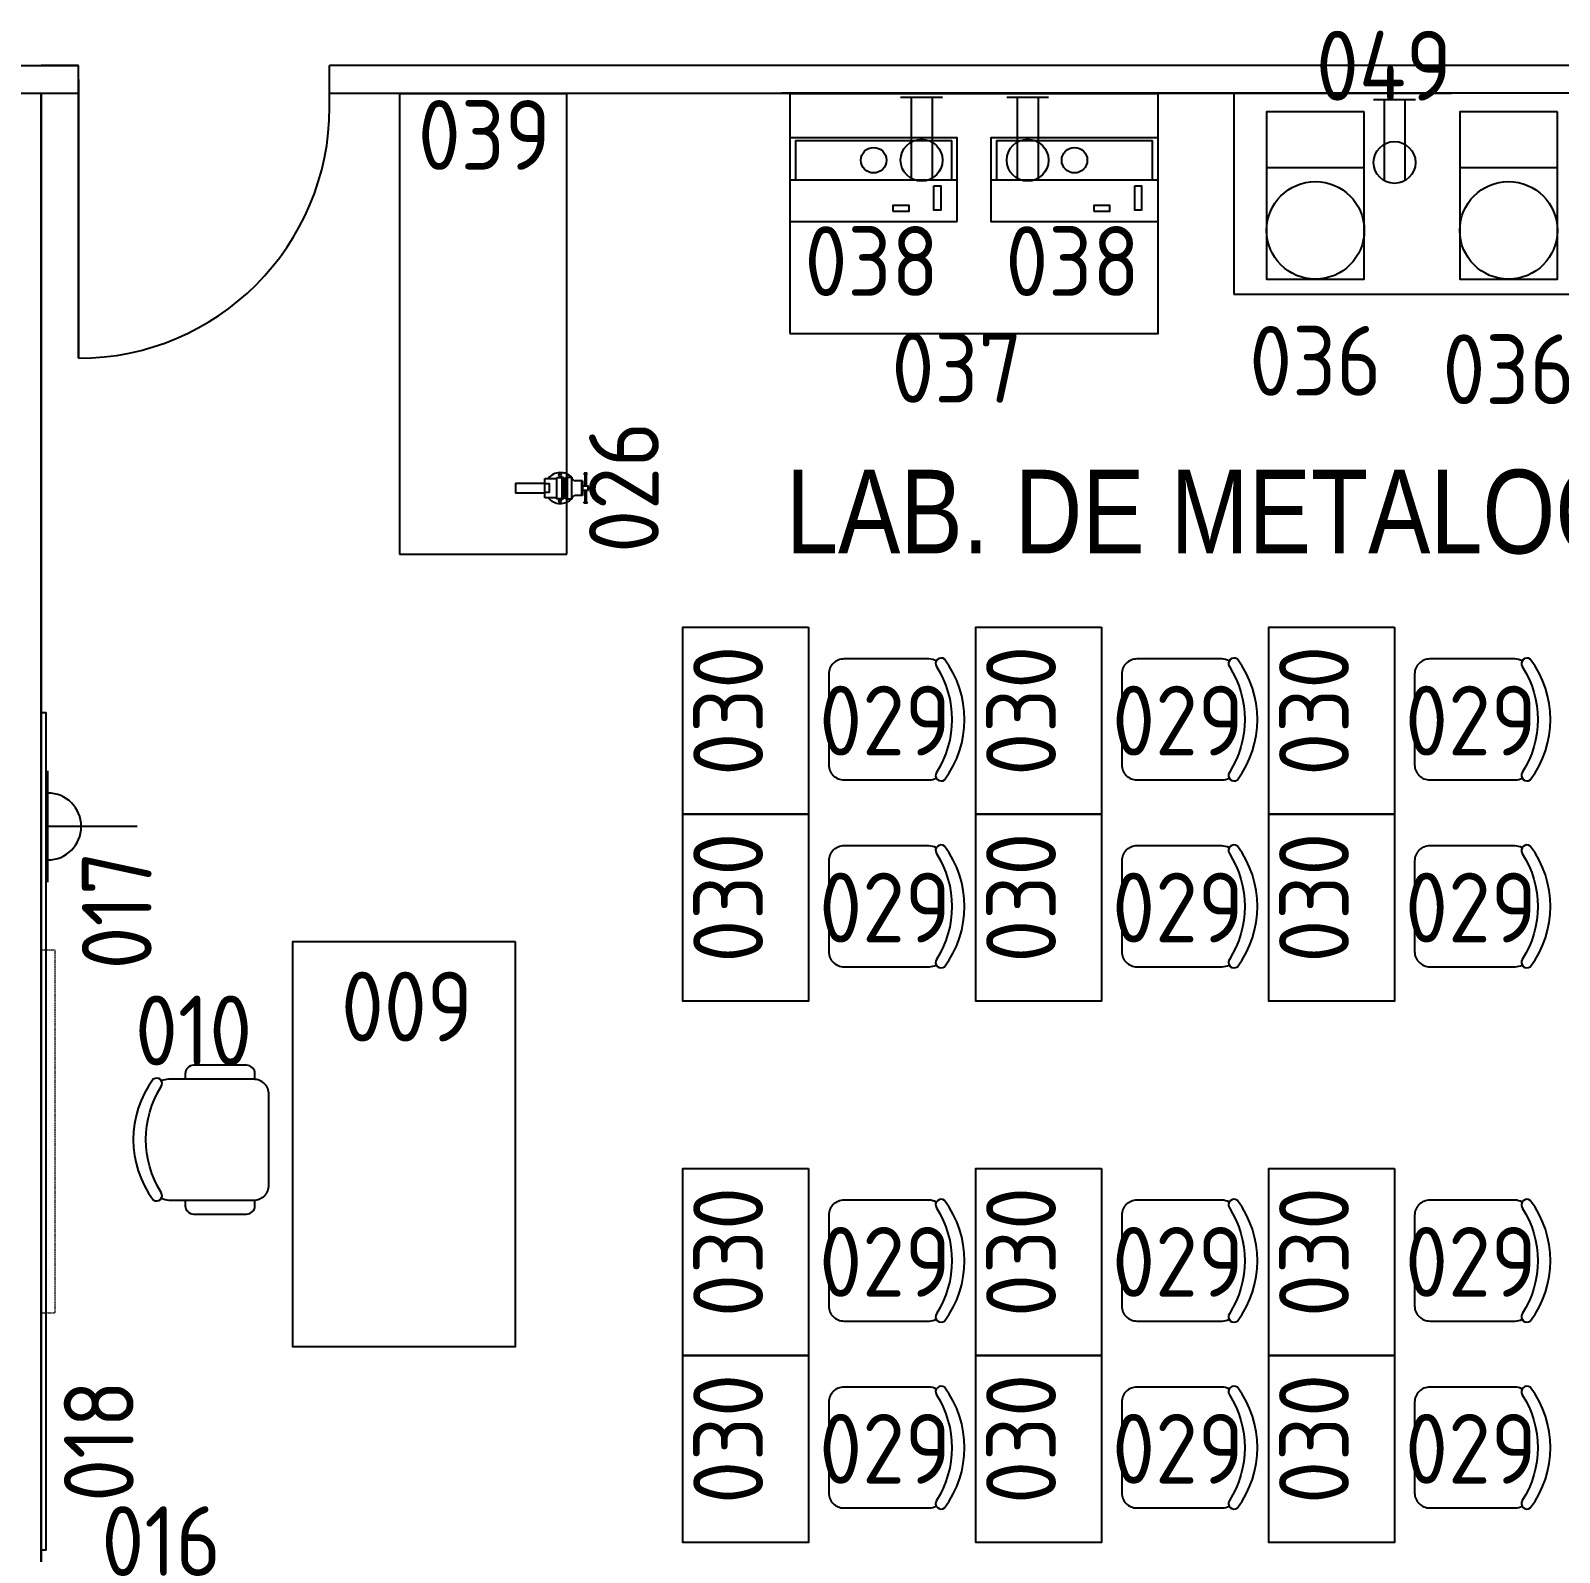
# Model space of a CAD drawing. Header units: millimetres. Extents: x 18768 to 1484868, y -11027 to 520152.
# Drawn here: x 209015 to 214495, y 260451 to 265906 of the extents above; entities that cross this region are included whole.
import ezdxf
from ezdxf.enums import TextEntityAlignment as Align

# ---------------------------------------------------------------- set-up
doc = ezdxf.new("R2010")
doc.units = ezdxf.units.MM
doc.linetypes.add('DIVIDE', pattern=[2.15, 1.5, -0.2, 0.05, -0.15, 0.05, -0.2])
doc.linetypes.add('HIDDEN', pattern=[0.375, 0.25, -0.125])
for name, color, linetype in [('1-PAREDES', 7, 'Continuous'), ('L018-SIMBOLO1', 3, 'Continuous'), ('L025-CONTORNO', 7, 'Continuous'), ('L025-IMAGIN', 1, 'DIVIDE'), ('L025-TEXTO', 7, 'Continuous'), ('L035-ARRANJO-ADQUIRIR', 102, 'Continuous'), ('L035-ARRANJO-EXISTENTE', 180, 'Continuous'), ('L035-TEXTO', 40, 'Continuous'), ('PAREDES', 7, 'Continuous')]:
    doc.layers.add(name, color=color, linetype=linetype)
doc.styles.add('ISO-CP--25', font='isocp.shx', dxfattribs={"height": 250})
doc.styles.get("Standard").update_dxf_attribs({"font": 'arial.ttf'})

# ---------------------------------------------------------------- blocks, each defined once
blk = doc.blocks.new('BL_SENAI_id9320220810')
at = {"layer": 'L025-CONTORNO', "color": 0}
blk.add_lwpolyline([(-688.2, 238.2), (111.8, 238.2), (111.8, 1688.2), (-688.2, 1688.2)], close=True, dxfattribs=at)
at = {"layer": 'L025-TEXTO', "style": 'ISO-CP--25'}
blk.add_attdef('rmp_mt_codmaterial', (15, 15), '', height=40, dxfattribs=at)
at = {"layer": 'L025-TEXTO', "style": 'ISO-CP--25', "flags": 1}
for tag in ['rmp_mt_nomeunid', 'rmp_mt_potencia', 'rmp_mt_cod']:
    blk.add_attdef(tag, (15, 15), '', height=40, dxfattribs=at)
blk = doc.blocks.new('BL_SENAI_id9320211380')
at = {"layer": 'L035-ARRANJO-ADQUIRIR', "color": 0}
for points in [[(388.2, -136.6, 0.129448), (395.3, -109.9), (395.3, 194.7, 0.414214), (341.2, 248.8), (16.1, 248.8, 0.414214), (-37.9, 194.7), (-37.9, -111.6, 0.120944), (-31.8, -136.6)], [(-37.9, 198.8), (-57.9, 198.8, 0.414214), (-87.9, 168.8), (-87.9, -21.2, 0.414214), (-57.9, -51.2), (-37.9, -51.2)], [(395.3, -51.2), (415.3, -51.2, 0.414214), (445.3, -21.2), (445.3, 168.8, 0.414214), (415.3, 198.8), (395.1, 198.8)], [(367.9, -137.1, -0.290756), (-11.6, -137.1, 0.829608), (-37.9, -165.6, 0.333333), (394.5, -165.6, 0.829608), (368.2, -137.1)]]:
    blk.add_lwpolyline(points, format="xyb", dxfattribs=at)
at = {"layer": 'L025-TEXTO', "style": 'ISO-CP--25'}
blk.add_attdef('rmp_mt_codmaterial', (15, 15), '', height=40, dxfattribs=at)
at = {"layer": 'L025-TEXTO', "style": 'ISO-CP--25', "flags": 1}
for tag in ['rmp_mt_nomeunid', 'rmp_mt_potencia', 'rmp_mt_cod']:
    blk.add_attdef(tag, (15, 15), '', height=40, dxfattribs=at)
blk = doc.blocks.new('BL_SENAI_id9300159197')
at = {"layer": 'L025-CONTORNO', "color": 0, "linetype": 'HIDDEN', "lineweight": 9}
blk.add_lwpolyline([(-650, -50), (650, -50), (650, 0), (-650, 0)], close=True, dxfattribs=at)
at = {"layer": 'L025-TEXTO', "lineweight": 9, "style": 'ISO-CP--25'}
blk.add_attdef('rmp_mt_codmaterial', (15, 15), '', height=40, dxfattribs=at)
at = {"layer": 'L025-TEXTO', "lineweight": 9, "style": 'ISO-CP--25', "flags": 1}
for tag in ['rmp_mt_nomeunid', 'rmp_mt_potencia', 'rmp_mt_cod']:
    blk.add_attdef(tag, (15, 15), '', height=40, dxfattribs=at)
blk = doc.blocks.new('BL_SENAI_id9320290690')
at = {"layer": 'L025-CONTORNO', "color": 0}
blk.add_lwpolyline([(-3130.9, 134.4), (-130.9, 134.4), (-130.9, 152.4), (-3130.9, 152.4)], close=True, dxfattribs=at)
at = {"layer": 'L025-TEXTO', "style": 'ISO-CP--25'}
blk.add_attdef('rmp_mt_codmaterial', (15, 15), '', height=40, dxfattribs=at)
at = {"layer": 'L025-TEXTO', "style": 'ISO-CP--25', "flags": 1}
for tag in ['rmp_mt_nomeunid', 'rmp_mt_potencia', 'rmp_mt_cod']:
    blk.add_attdef(tag, (15, 15), '', height=40, dxfattribs=at)
blk = doc.blocks.new('BL_SENAI_id9320241110')
at = {"layer": 'L025-CONTORNO', "color": 0}
blk.add_lwpolyline([(-492.1, -306), (827.9, -306), (827.9, 554), (-492.1, 554)], close=True, dxfattribs=at)
at = {"layer": 'L025-TEXTO', "style": 'ISO-CP--25'}
blk.add_attdef('rmp_mt_codmaterial', (15, 15), '', height=40, dxfattribs=at)
at = {"layer": 'L025-TEXTO', "style": 'ISO-CP--25', "flags": 1}
for tag in ['rmp_mt_nomeunid', 'rmp_mt_potencia', 'rmp_mt_cod']:
    blk.add_attdef(tag, (15, 15), '', height=40, dxfattribs=at)
blk = doc.blocks.new('BL_SENAI_id9320240750')
at = {"layer": 'L025-CONTORNO', "color": 0}
for p, q in [((1650, 600), (0, 600)), ((0, 600), (0, 0)), ((1650, 0), (1650, 600)), ((0, 0), (1650, 0))]:
    blk.add_line(p, q, dxfattribs=at)
at = {"layer": 'L025-TEXTO', "style": 'ISO-CP--25'}
blk.add_attdef('rmp_mt_codmaterial', (15, 15), '', height=40, dxfattribs=at)
at = {"layer": 'L025-TEXTO', "style": 'ISO-CP--25', "flags": 1}
for tag in ['rmp_mt_nomeunid', 'rmp_mt_potencia', 'rmp_mt_cod']:
    blk.add_attdef(tag, (15, 15), '', height=40, dxfattribs=at)
blk = doc.blocks.new('BL_SENAI_id9310100320')
at = {"layer": 'L035-ARRANJO-EXISTENTE', "color": 0}
for p, q in [((-200.7, 56.3), (-200.7, 19.7)), ((-200.7, 56.3), (-96, 56.3)), ((-96, 72.3), (-55.2, 72.3)), ((-96, 3.7), (-96, 72.3)), ((-29.2, 76), (-35, 76)), ((-35, 67.8), (-35, 0)), ((-29.2, 0), (-29.2, 76)), ((-22.5, 76), (-16.6, 76)), ((-22.5, 0), (-22.5, 76)), ((-16.6, 67.8), (-16.6, 0)), ((39.4, 64.6), (12.3, 64.6)), ((35, 64.6), (35, 11.4)), ((39.4, 64.6), (39.4, 11.4)), ((-96, 19.7), (-200.7, 19.7)), ((-55.2, 3.7), (-96, 3.7)), ((-35, 0), (-29.2, 0)), ((-16.6, 0), (-22.5, 0)), ((0.9, 22.8), (0.9, 53.2)), ((39.4, 11.4), (12.3, 11.4))]:
    blk.add_line(p, q, dxfattribs=at)
for points in [[(-52.6, 76), (-35, 76), (-35, 0), (-52.6, 0)], [(0.9, 76), (-16.6, 76), (-16.6, 0), (0.9, 0)], [(45.4, 91.7), (45.4, 87.5), (54.8, 87.5), (54.8, 91.7)], [(-96, 21.8), (-96, 54.2), (-80.4, 54.2), (-80.4, 21.8)], [(39.4, 30), (39.4, 45.8), (58.1, 45.8), (58.1, 30)], [(45.4, -15.9), (45.4, -11.8), (54.8, -11.8), (54.8, -15.9)]]:
    blk.add_lwpolyline(points, close=True, dxfattribs=at)
for points in [[(48.1, 45.8), (48.1, 87.5), (52.2, 87.5), (52.2, 45.8)], [(52.2, 30), (52.2, -11.8), (48.1, -11.8), (48.1, 30)]]:
    blk.add_lwpolyline(points, dxfattribs=at)
for centre in [(-41.8, 84.6), (-41.8, -8.6)]:
    blk.add_circle(centre, 4.46, dxfattribs=at)
for centre, radius, start, end in [((-40.5, 38), 55.5, 41.7386, 141.8707), ((-55.2, 74.9), 2.59, 270, 0), ((12.3, 76), 11.4, 180, 270), ((-40.5, 38), 55.5, 218.1293, 318.2614), ((-55.2, 1.1), 2.59, 0, 90), ((12.3, 0), 11.4, 90, 180)]:
    blk.add_arc(centre, radius, start, end, dxfattribs=at)
at = {"layer": 'L025-TEXTO', "style": 'ISO-CP--25'}
blk.add_attdef('rmp_mt_codmaterial', (15, 15), '', height=40, dxfattribs=at)
at = {"layer": 'L025-TEXTO', "style": 'ISO-CP--25', "flags": 1}
for tag in ['rmp_mt_nomeunid', 'rmp_mt_potencia', 'rmp_mt_cod']:
    blk.add_attdef(tag, (15, 15), '', height=40, dxfattribs=at)
blk = doc.blocks.new('BL_SENAI_id9330313530')
at = {"layer": 'L035-ARRANJO-ADQUIRIR', "color": 0, "linetype": 'ByBlock', "lineweight": -2}
blk.add_line((0, 0), (350, 0), dxfattribs=at)
blk.add_lwpolyline([(350, 200), (0, 200), (0, -400), (350, -400)], close=True, dxfattribs=at)
blk.add_circle((175, -225), 175, dxfattribs=at)
at = {"layer": 'L025-TEXTO', "style": 'ISO-CP--25'}
blk.add_attdef('rmp_mt_codmaterial', (15, 15), '', height=40, dxfattribs=at)
at = {"layer": 'L025-TEXTO', "style": 'ISO-CP--25', "flags": 1}
for tag in ['rmp_mt_nomeunid', 'rmp_mt_potencia', 'rmp_mt_cod']:
    blk.add_attdef(tag, (15, 15), '', height=40, dxfattribs=at)
blk = doc.blocks.new('BL_SENAI_id9300155601')
at = {"layer": 'L035-ARRANJO-ADQUIRIR', "color": 0, "linetype": 'ByBlock', "lineweight": -2}
for p, q in [((20, 290), (20, 150)), ((20, 290), (580, 290)), ((580, 150), (580, 290)), ((0, 150), (600, 150))]:
    blk.add_line(p, q, dxfattribs=at)
for points in [[(600, 0), (600, 300), (0, 300), (0, 0)], [(516.1, 127.8), (540.3, 127.8), (540.3, 41), (516.1, 41)], [(368.7, 37), (427.2, 37), (427.2, 57.1), (368.7, 57.1)]]:
    blk.add_lwpolyline(points, close=True, dxfattribs=at)
blk.add_circle((300, 220), 45.8, dxfattribs=at)
at = {"layer": 'L025-TEXTO', "style": 'ISO-CP--25'}
blk.add_attdef('rmp_mt_codmaterial', (15, 15), '', height=40, dxfattribs=at)
at = {"layer": 'L025-TEXTO', "style": 'ISO-CP--25', "flags": 1}
for tag in ['rmp_mt_nomeunid', 'rmp_mt_potencia', 'rmp_mt_cod']:
    blk.add_attdef(tag, (15, 15), '', height=40, dxfattribs=at)
blk = doc.blocks.new('BL_SENAI_id9320211390')
at = {"layer": 'L035-ARRANJO-EXISTENTE', "color": 0}
blk.add_lwpolyline([(576.9, -152.5), (-93.1, -152.5), (-93.1, 297.5), (576.9, 297.5)], close=True, dxfattribs=at)
at = {"layer": 'L025-TEXTO', "style": 'ISO-CP--25'}
blk.add_attdef('rmp_mt_codmaterial', (15, 15), '', height=40, dxfattribs=at)
at = {"layer": 'L025-TEXTO', "style": 'ISO-CP--25', "flags": 1}
for tag in ['rmp_mt_nomeunid', 'rmp_mt_potencia', 'rmp_mt_cod']:
    blk.add_attdef(tag, (15, 15), '', height=40, dxfattribs=at)
blk = doc.blocks.new('BL_SENAI_id9320211210')
at = {"layer": 'L035-ARRANJO-EXISTENTE', "color": 0}
for points in [[(245.9, 238.6, 0.129448), (219.3, 245.6), (-85.4, 245.6, 0.414214), (-139.5, 191.6), (-139.5, -133.5, 0.414214), (-85.4, -187.6), (220.9, -187.6, 0.120944), (245.9, -181.4)], [(246.4, 218.2, -0.290756), (246.4, -161.2, 0.829608), (275, -187.6, 0.333333), (275, 244.9, 0.829608), (246.4, 218.5)]]:
    blk.add_lwpolyline(points, format="xyb", dxfattribs=at)
at = {"layer": 'L025-TEXTO', "style": 'ISO-CP--25'}
blk.add_attdef('rmp_mt_codmaterial', (15, 15), '', height=40, dxfattribs=at)
at = {"layer": 'L025-TEXTO', "style": 'ISO-CP--25', "flags": 1}
for tag in ['rmp_mt_nomeunid', 'rmp_mt_potencia', 'rmp_mt_cod']:
    blk.add_attdef(tag, (15, 15), '', height=40, dxfattribs=at)
blk = doc.blocks.new('BL_SENAI_id9320130030')
at = {"layer": 'L025-IMAGIN', "color": 0}
blk.add_lwpolyline([(266.7, 734.1), (-203.6, 564.4), (0, 0), (470.3, 169.7)], close=True, dxfattribs=at)
at = {"layer": 'L025-TEXTO', "style": 'ISO-CP--25'}
blk.add_attdef('rmp_mt_codmaterial', (15, 15), '', height=40, dxfattribs=at)
at = {"layer": 'L025-TEXTO', "style": 'ISO-CP--25', "flags": 1}
for tag in ['rmp_mt_nomeunid', 'rmp_mt_potencia', 'rmp_mt_cod']:
    blk.add_attdef(tag, (15, 15), '', height=40, dxfattribs=at)
blk = doc.blocks.new('BL_SENAI_id9320260310')
at = {"layer": 'L035-ARRANJO-ADQUIRIR', "color": 0, "linetype": 'ByBlock', "lineweight": -2}
blk.add_lwpolyline([(0, 0), (1300, 0), (1300, 720), (0, 720)], close=True, dxfattribs=at)
at = {"layer": 'L025-TEXTO', "linetype": 'ByBlock', "lineweight": -2, "style": 'ISO-CP--25'}
blk.add_attdef('rmp_mt_codmaterial', (15, 15), '', height=40, dxfattribs=at)
at = {"layer": 'L025-TEXTO', "linetype": 'ByBlock', "lineweight": -2, "style": 'ISO-CP--25', "flags": 1}
for tag in ['rmp_mt_nomeunid', 'rmp_mt_potencia', 'rmp_mt_cod']:
    blk.add_attdef(tag, (15, 15), '', height=40, dxfattribs=at)

msp = doc.modelspace()

# ---------------------------------------------------------------- linework, layer by layer
at = {"layer": '1-PAREDES'}
for p, q in [((209053.692, 258238.498), (209053.692, 265681.257)), ((209053.692, 265681.257), (209053.692, 258181.257))]:
    msp.add_line(p, q, dxfattribs=at)
at = {"layer": 'DEFPOINTS'}
for p, q in [((209187.176, 265780.257), (209053.692, 265780.257)), ((209187.176, 264731.203), (209187.176, 265780.257)), ((210087.176, 265631.203), (210087.176, 265780.257)), ((211708.279, 265780.257), (210087.176, 265780.257)), ((209053.692, 265681.257), (209187.176, 265681.257)), ((210087.176, 265681.257), (214108.413, 265681.257))]:
    msp.add_line(p, q, dxfattribs=at)
at = {"layer": 'L018-SIMBOLO1'}
for p, q in [((212283.937, 265666.077), (212133.937, 265666.077)), ((212171.437, 265666.077), (212171.437, 265376.125)), ((212246.437, 265666.077), (212246.437, 265376.125)), ((212664.135, 265666.077), (212514.135, 265666.077)), ((212551.635, 265666.077), (212551.635, 265376.125)), ((212626.635, 265666.077), (212626.635, 265376.125)), ((213979.215, 265657.823), (213829.215, 265657.823)), ((213866.715, 265657.823), (213866.715, 265367.871)), ((213941.715, 265657.823), (213941.715, 265367.871))]:
    msp.add_line(p, q, dxfattribs=at)
for centre in [(212208.937, 265441.077), (212589.135, 265441.077), (213904.215, 265432.823)]:
    msp.add_circle(centre, 75, dxfattribs=at)
at = {"layer": 'L035-ARRANJO-ADQUIRIR', "color": 100}
for p, q in [((209076.969, 262852.811), (209076.969, 263252.811)), ((209396.969, 263052.811), (209076.969, 263052.811))]:
    msp.add_line(p, q, dxfattribs=at)
msp.add_arc((209076.969, 263052.811), 120, 270, 90, dxfattribs=at)
at = {"layer": 'PAREDES'}
for p, q in [((201748.482, 265780.257), (209187.176, 265780.257)), ((209187.176, 265730.203), (209187.176, 264731.203)), ((218181.279, 265780.257), (211708.279, 265780.257)), ((201748.482, 265681.257), (209187.176, 265681.257)), ((218181.279, 265681.257), (211708.279, 265681.257))]:
    msp.add_line(p, q, dxfattribs=at)
msp.add_arc((209187.176, 265631.203), 900, 270, 0, dxfattribs=at)

# ---------------------------------------------------------------- block references
at = {"layer": 'L035-ARRANJO-ADQUIRIR'}
ref = msp.add_blockref('BL_SENAI_id9320260310', (213328.611, 264961.257), dxfattribs=at)
ref.add_attrib('rmp_mt_codmaterial', '049', dxfattribs={"layer": 'L025-TEXTO', "linetype": 'ByBlock', "lineweight": -2, "height": 250, "style": 'ISO-CP--25'}).set_placement((213866.715, 265780.257), align=Align.MIDDLE)
ref = msp.add_blockref('BL_SENAI_id9320240750', (210937.176, 264029.368), dxfattribs=dict(at, rotation=90))
ref.add_attrib('rmp_mt_codmaterial', '039', dxfattribs={"layer": 'L025-TEXTO', "height": 250, "style": 'ISO-CP--25'}).set_placement((210642.076, 265531.93), align=Align.MIDDLE)
ref = msp.add_blockref('BL_SENAI_id9320241110', (212229.321, 265125.343), dxfattribs=at)
ref.add_attrib('rmp_mt_codmaterial', '037', dxfattribs={"layer": 'L025-TEXTO', "height": 250, "style": 'ISO-CP--25'}).set_placement((212335.669, 264697.196), align=Align.MIDDLE)
ref = msp.add_blockref('BL_SENAI_id9330313530', (213445.849, 265414.6), dxfattribs=at)
ref.add_attrib('rmp_mt_codmaterial', '036', dxfattribs={"layer": 'L025-TEXTO', "height": 250, "style": 'ISO-CP--25'}).set_placement((213620.849, 264722.325), align=Align.MIDDLE)
ref = msp.add_blockref('BL_SENAI_id9330313530', (214138.266, 265414.6), dxfattribs=at)
ref.add_attrib('rmp_mt_codmaterial', '036', dxfattribs={"layer": 'L025-TEXTO', "height": 250, "style": 'ISO-CP--25'}).set_placement((214313.266, 264692.152), align=Align.MIDDLE)
ref = msp.add_blockref('BL_SENAI_id9300155601', (211737.176, 265221.077), dxfattribs=at)
ref.add_attrib('rmp_mt_codmaterial', '038', dxfattribs={"layer": 'L025-TEXTO', "height": 250, "style": 'ISO-CP--25'}).set_placement((212030.181, 265079.79), align=Align.MIDDLE)
ref = msp.add_blockref('BL_SENAI_id9300155601', (212457.176, 265221.077), dxfattribs=at)
ref.add_attrib('rmp_mt_codmaterial', '038', dxfattribs={"layer": 'L025-TEXTO', "height": 250, "style": 'ISO-CP--25'}).set_placement((212750.181, 265079.79), align=Align.MIDDLE)
ref = msp.add_blockref('BL_SENAI_id9310100320', (210954.685, 264227.688), dxfattribs=at)
ref.add_attrib('rmp_mt_codmaterial', '026', dxfattribs={"layer": 'L025-TEXTO', "height": 250, "rotation": 90, "style": 'ISO-CP--25'}).set_placement((211142.117, 264268.692), align=Align.MIDDLE)
ref = msp.add_blockref('BL_SENAI_id9320211390', (211651.172, 263189.957), dxfattribs=dict(at, rotation=90))
ref.add_attrib('rmp_mt_codmaterial', '030', dxfattribs={"layer": 'L025-TEXTO', "height": 250, "rotation": 90, "style": 'ISO-CP--25'}).set_placement((211515.145, 263467.71), align=Align.MIDDLE)
ref = msp.add_blockref('BL_SENAI_id9320211390', (212701.172, 263189.957), dxfattribs=dict(at, rotation=90))
ref.add_attrib('rmp_mt_codmaterial', '030', dxfattribs={"layer": 'L025-TEXTO', "height": 250, "rotation": 90, "style": 'ISO-CP--25'}).set_placement((212565.145, 263467.71), align=Align.MIDDLE)
ref = msp.add_blockref('BL_SENAI_id9320211390', (213751.172, 263189.957), dxfattribs=dict(at, rotation=90))
ref.add_attrib('rmp_mt_codmaterial', '030', dxfattribs={"layer": 'L025-TEXTO', "height": 250, "rotation": 90, "style": 'ISO-CP--25'}).set_placement((213615.145, 263467.71), align=Align.MIDDLE)
ref = msp.add_blockref('BL_SENAI_id9320211210', (212015.938, 263407.72), dxfattribs=at)
ref.add_attrib('rmp_mt_codmaterial', '029', dxfattribs={"layer": 'L025-TEXTO', "height": 250, "style": 'ISO-CP--25'}).set_placement((212078.482, 263432.345), align=Align.MIDDLE)
ref = msp.add_blockref('BL_SENAI_id9320211210', (213065.938, 263407.72), dxfattribs=at)
ref.add_attrib('rmp_mt_codmaterial', '029', dxfattribs={"layer": 'L025-TEXTO', "height": 250, "style": 'ISO-CP--25'}).set_placement((213128.482, 263432.345), align=Align.MIDDLE)
ref = msp.add_blockref('BL_SENAI_id9320211210', (214115.938, 263407.72), dxfattribs=at)
ref.add_attrib('rmp_mt_codmaterial', '029', dxfattribs={"layer": 'L025-TEXTO', "height": 250, "style": 'ISO-CP--25'}).set_placement((214178.482, 263432.345), align=Align.MIDDLE)
ref = msp.add_blockref('BL_SENAI_id9320290690', (208919.302, 260328.944), dxfattribs=dict(at, rotation=270))
ref.add_attrib('rmp_mt_codmaterial', '018', dxfattribs={"layer": 'L025-TEXTO', "height": 250, "rotation": 90, "style": 'ISO-CP--25'}).set_placement((209259.404, 260850.098), align=Align.MIDDLE)
ref = msp.add_blockref('BL_SENAI_id9320211390', (211651.172, 262519.957), dxfattribs=dict(at, rotation=90))
ref.add_attrib('rmp_mt_codmaterial', '030', dxfattribs={"layer": 'L025-TEXTO', "height": 250, "rotation": 90, "style": 'ISO-CP--25'}).set_placement((211515.145, 262797.71), align=Align.MIDDLE)
ref = msp.add_blockref('BL_SENAI_id9320211390', (212701.172, 262519.957), dxfattribs=dict(at, rotation=90))
ref.add_attrib('rmp_mt_codmaterial', '030', dxfattribs={"layer": 'L025-TEXTO', "height": 250, "rotation": 90, "style": 'ISO-CP--25'}).set_placement((212565.145, 262797.71), align=Align.MIDDLE)
ref = msp.add_blockref('BL_SENAI_id9320211390', (213751.172, 262519.957), dxfattribs=dict(at, rotation=90))
ref.add_attrib('rmp_mt_codmaterial', '030', dxfattribs={"layer": 'L025-TEXTO', "height": 250, "rotation": 90, "style": 'ISO-CP--25'}).set_placement((213615.145, 262797.71), align=Align.MIDDLE)
ref = msp.add_blockref('BL_SENAI_id9300159197', (209053.692, 261959.878), dxfattribs=dict(at, rotation=90))
ref.add_attrib('rmp_mt_codmaterial', '017', dxfattribs={"layer": 'L025-TEXTO', "lineweight": 9, "height": 250, "rotation": 90, "style": 'ISO-CP--25'}).set_placement((209323.957, 262752.175), align=Align.MIDDLE)
ref = msp.add_blockref('BL_SENAI_id9320211210', (212015.938, 262737.72), dxfattribs=at)
ref.add_attrib('rmp_mt_codmaterial', '029', dxfattribs={"layer": 'L025-TEXTO', "height": 250, "style": 'ISO-CP--25'}).set_placement((212078.482, 262762.345), align=Align.MIDDLE)
ref = msp.add_blockref('BL_SENAI_id9320211210', (213065.938, 262737.72), dxfattribs=at)
ref.add_attrib('rmp_mt_codmaterial', '029', dxfattribs={"layer": 'L025-TEXTO', "height": 250, "style": 'ISO-CP--25'}).set_placement((213128.482, 262762.345), align=Align.MIDDLE)
ref = msp.add_blockref('BL_SENAI_id9320211210', (214115.938, 262737.72), dxfattribs=at)
ref.add_attrib('rmp_mt_codmaterial', '029', dxfattribs={"layer": 'L025-TEXTO', "height": 250, "style": 'ISO-CP--25'}).set_placement((214178.482, 262762.345), align=Align.MIDDLE)
ref = msp.add_blockref('BL_SENAI_id9320220810', (210065.516, 262877.573), dxfattribs=dict(at, rotation=180))
ref.add_attrib('rmp_mt_codmaterial', '009', dxfattribs={"layer": 'L025-TEXTO', "height": 250, "style": 'ISO-CP--25'}).set_placement((210364.472, 262282.395), align=Align.CENTER)
ref = msp.add_blockref('BL_SENAI_id9320211380', (209620.82, 262108.906), dxfattribs=dict(at, rotation=270))
ref.add_attrib('rmp_mt_codmaterial', '010', dxfattribs={"layer": 'L025-TEXTO', "height": 250, "style": 'ISO-CP--25'}).set_placement((209599.597, 262196.841), align=Align.CENTER)
ref = msp.add_blockref('BL_SENAI_id9320211390', (211651.172, 261249.957), dxfattribs=dict(at, rotation=90))
ref.add_attrib('rmp_mt_codmaterial', '030', dxfattribs={"layer": 'L025-TEXTO', "height": 250, "rotation": 90, "style": 'ISO-CP--25'}).set_placement((211515.145, 261527.71), align=Align.MIDDLE)
ref = msp.add_blockref('BL_SENAI_id9320211390', (212701.172, 261249.957), dxfattribs=dict(at, rotation=90))
ref.add_attrib('rmp_mt_codmaterial', '030', dxfattribs={"layer": 'L025-TEXTO', "height": 250, "rotation": 90, "style": 'ISO-CP--25'}).set_placement((212565.145, 261527.71), align=Align.MIDDLE)
ref = msp.add_blockref('BL_SENAI_id9320211390', (213751.172, 261249.957), dxfattribs=dict(at, rotation=90))
ref.add_attrib('rmp_mt_codmaterial', '030', dxfattribs={"layer": 'L025-TEXTO', "height": 250, "rotation": 90, "style": 'ISO-CP--25'}).set_placement((213615.145, 261527.71), align=Align.MIDDLE)
ref = msp.add_blockref('BL_SENAI_id9320211210', (212015.938, 261467.72), dxfattribs=at)
ref.add_attrib('rmp_mt_codmaterial', '029', dxfattribs={"layer": 'L025-TEXTO', "height": 250, "style": 'ISO-CP--25'}).set_placement((212078.482, 261492.345), align=Align.MIDDLE)
ref = msp.add_blockref('BL_SENAI_id9320211210', (213065.938, 261467.72), dxfattribs=at)
ref.add_attrib('rmp_mt_codmaterial', '029', dxfattribs={"layer": 'L025-TEXTO', "height": 250, "style": 'ISO-CP--25'}).set_placement((213128.482, 261492.345), align=Align.MIDDLE)
ref = msp.add_blockref('BL_SENAI_id9320211210', (214115.938, 261467.72), dxfattribs=at)
ref.add_attrib('rmp_mt_codmaterial', '029', dxfattribs={"layer": 'L025-TEXTO', "height": 250, "style": 'ISO-CP--25'}).set_placement((214178.482, 261492.345), align=Align.MIDDLE)
ref = msp.add_blockref('BL_SENAI_id9320211390', (211651.172, 260579.957), dxfattribs=dict(at, rotation=90))
ref.add_attrib('rmp_mt_codmaterial', '030', dxfattribs={"layer": 'L025-TEXTO', "height": 250, "rotation": 90, "style": 'ISO-CP--25'}).set_placement((211515.145, 260857.71), align=Align.MIDDLE)
ref = msp.add_blockref('BL_SENAI_id9320211390', (212701.172, 260579.957), dxfattribs=dict(at, rotation=90))
ref.add_attrib('rmp_mt_codmaterial', '030', dxfattribs={"layer": 'L025-TEXTO', "height": 250, "rotation": 90, "style": 'ISO-CP--25'}).set_placement((212565.145, 260857.71), align=Align.MIDDLE)
ref = msp.add_blockref('BL_SENAI_id9320211390', (213751.172, 260579.957), dxfattribs=dict(at, rotation=90))
ref.add_attrib('rmp_mt_codmaterial', '030', dxfattribs={"layer": 'L025-TEXTO', "height": 250, "rotation": 90, "style": 'ISO-CP--25'}).set_placement((213615.145, 260857.71), align=Align.MIDDLE)
ref = msp.add_blockref('BL_SENAI_id9320211210', (212015.938, 260797.72), dxfattribs=at)
ref.add_attrib('rmp_mt_codmaterial', '029', dxfattribs={"layer": 'L025-TEXTO', "height": 250, "style": 'ISO-CP--25'}).set_placement((212078.482, 260822.345), align=Align.MIDDLE)
ref = msp.add_blockref('BL_SENAI_id9320211210', (213065.938, 260797.72), dxfattribs=at)
ref.add_attrib('rmp_mt_codmaterial', '029', dxfattribs={"layer": 'L025-TEXTO', "height": 250, "style": 'ISO-CP--25'}).set_placement((213128.482, 260822.345), align=Align.MIDDLE)
ref = msp.add_blockref('BL_SENAI_id9320211210', (214115.938, 260797.72), dxfattribs=at)
ref.add_attrib('rmp_mt_codmaterial', '029', dxfattribs={"layer": 'L025-TEXTO', "height": 250, "style": 'ISO-CP--25'}).set_placement((214178.482, 260822.345), align=Align.MIDDLE)
ref = msp.add_blockref('BL_SENAI_id9320130030', (209283.441, 260249.146), dxfattribs=dict(at, rotation=250.1639178416137))
ref.add_attrib('rmp_mt_codmaterial', '016', dxfattribs={"layer": 'L025-TEXTO', "height": 250, "style": 'ISO-CP--25'}).set_placement((209483.441, 260366.51), align=Align.CENTER)

# ---------------------------------------------------------------- texts
at = {"layer": 'L035-TEXTO', "width": 0.8}
msp.add_text('LAB. DE METALOGRAFIA', height=300, dxfattribs=at).set_placement((211723.023, 264031.556))

doc.saveas('drawing.dxf')
